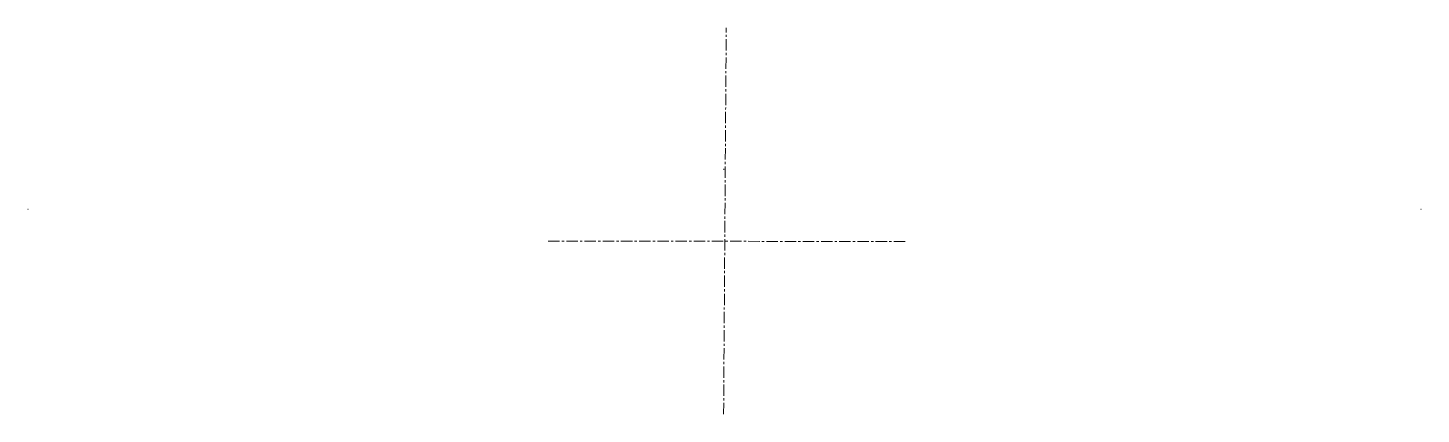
# Model space of a CAD drawing. Header units: inches. Extents: x -153 to 153, y -45 to 40.
import ezdxf

# ---------------------------------------------------------------- set-up
doc = ezdxf.new("R2010")
doc.units = ezdxf.units.IN
doc.header["$MEASUREMENT"] = 0
doc.linetypes.add('ACAD_ISO02W100', pattern=[15, 12, -3])
doc.linetypes.add('CENTERX2', pattern=[4, 2.5, -0.5, 0.5, -0.5])
doc.layers.get('0').update_dxf_attribs({"true_color": 0xc2ced6})

msp = doc.modelspace()

# ---------------------------------------------------------------- linework, layer by layer
at = {"linetype": 'CENTERX2', "lineweight": 13, "extrusion": (0, 0, -1)}
for p, q in [((0, -45), (0.57, 40)), ((39.93, -7), (-38.77, -6.94))]:
    msp.add_line(p, q, dxfattribs=at)
at = {"linetype": 'ACAD_ISO02W100', "extrusion": (0, -1, 0)}
for p, q in [((0.09, 8.85, 432.92), (0, 8.85, 11.87)), ((-152.91, 0, 419.3), (-153, 0, 16.27)), ((153.39, 0, 419.3), (153.3, 0, 16.27))]:
    msp.add_line(p, q, dxfattribs=at)

doc.saveas('drawing.dxf')
